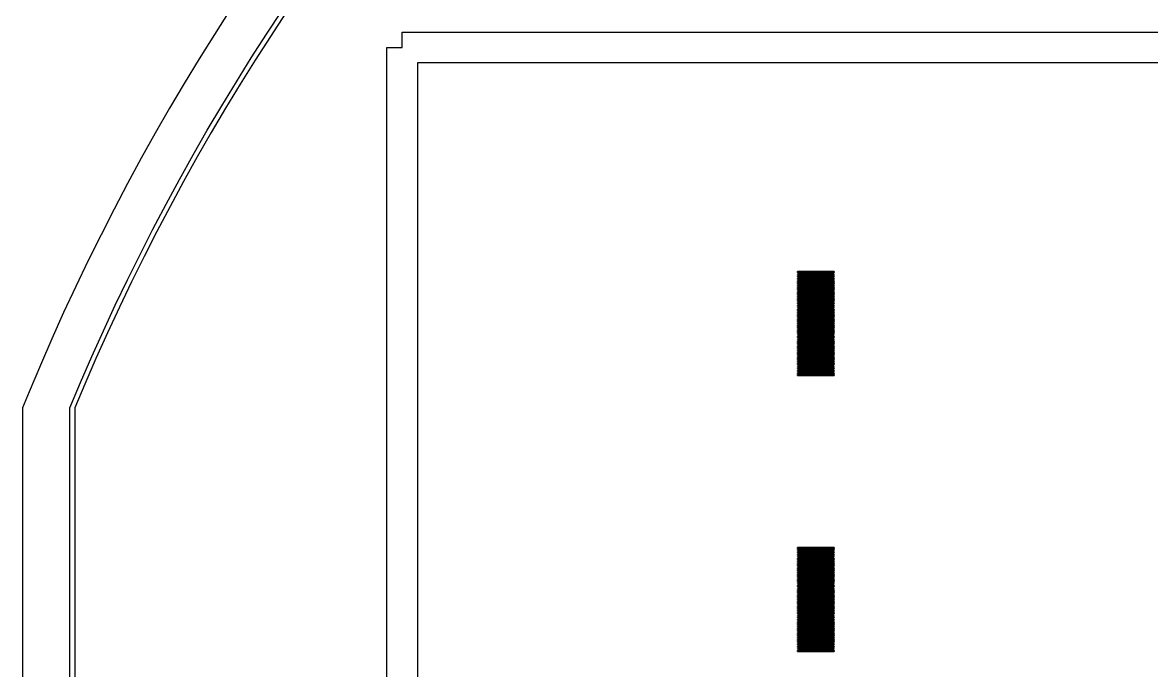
# Model space of a CAD drawing. Extents: x -17 to 130, y -40 to 112.
# Drawn here: x -16.89 to 19.95, y 56.19 to 77.31 of the extents above; entities that cross this region are included whole.
import ezdxf

# ---------------------------------------------------------------- set-up
doc = ezdxf.new("R2010")
doc.units = 0

msp = doc.modelspace()

# ---------------------------------------------------------------- linework, layer by layer
for p, q in [((-10.1242, 77.7174), (-10.6313, 76.9273)), ((-8.92972, 76.9403), (-8.42258, 77.7094)), ((-8.29785, 77.6261), (-8.80399, 76.8585)), ((-4.5, 76.5), (-4.5, 77)), ((-4.5, 77), (112.5, 77)), ((-10.6313, 76.9273), (-11.1287, 76.1311)), ((-9.42737, 76.1649), (-8.92972, 76.9403)), ((-8.80399, 76.8585), (-9.30064, 76.0847)), ((-5, -4.5), (-5, 76.5)), ((-5, 76.5), (-4.5, 76.5)), ((-11.1287, 76.1311), (-11.6162, 75.3289)), ((-9.91548, 75.3836), (-9.42737, 76.1649)), ((-9.30064, 76.0847), (-9.78778, 75.3049)), ((112, 76), (-4, 76)), ((-4, 76), (-4, -4)), ((-11.6162, 75.3289), (-12.0939, 74.5207)), ((-10.394, 74.5963), (-9.91548, 75.3836)), ((-9.78778, 75.3049), (-10.2653, 74.5191)), ((-12.0939, 74.5207), (-12.5616, 73.7067)), ((-10.8628, 73.8031), (-10.394, 74.5963)), ((-10.2653, 74.5191), (-10.7332, 73.7276)), ((-12.5616, 73.7067), (-13.0194, 72.8871)), ((-11.3218, 73.0043), (-10.8628, 73.8031)), ((-10.7332, 73.7276), (-11.1913, 72.9304)), ((-11.771, 72.1999), (-11.3218, 73.0043)), ((-13.0194, 72.8871), (-13.467, 72.0618)), ((-11.1913, 72.9304), (-11.6395, 72.1276)), ((-13.467, 72.0618), (-13.9044, 71.2312)), ((-12.2102, 71.3901), (-11.771, 72.1999)), ((-11.6395, 72.1276), (-12.0779, 71.3194)), ((-13.9044, 71.2312), (-14.3316, 70.3953)), ((-12.6395, 70.5749), (-12.2102, 71.3901)), ((-12.0779, 71.3194), (-12.5064, 70.5059)), ((-14.3316, 70.3953), (-14.7486, 69.5541)), ((-13.0588, 69.7546), (-12.6395, 70.5749)), ((-12.5064, 70.5059), (-12.9248, 69.6871)), ((-13.468, 68.9291), (-13.0588, 69.7546)), ((-12.9248, 69.6871), (-13.3332, 68.8633)), ((-14.7486, 69.5541), (-15.1552, 68.708)), ((-13.867, 68.0987), (-13.468, 68.9291)), ((8.40001, 69.195), (8.40001, 69.205)), ((8.40001, 69.205), (9.59999, 69.205)), ((9.59999, 69.195), (8.40001, 69.195)), ((8.40001, 69.155), (8.40001, 69.165)), ((8.40001, 69.165), (9.59999, 69.165)), ((9.59999, 69.155), (8.40001, 69.155)), ((8.40001, 69.115), (8.40001, 69.125)), ((8.40001, 69.125), (9.59999, 69.125)), ((9.59999, 69.115), (8.40001, 69.115)), ((8.40001, 69.075), (8.40001, 69.085)), ((8.40001, 69.085), (9.59999, 69.085)), ((9.59999, 69.075), (8.40001, 69.075)), ((8.40001, 69.035), (8.40001, 69.045)), ((8.40001, 69.045), (9.59999, 69.045)), ((9.59999, 69.035), (8.40001, 69.035)), ((8.40001, 68.995), (8.40001, 69.005)), ((8.40001, 69.005), (9.59999, 69.005)), ((9.59999, 68.995), (8.40001, 68.995)), ((8.40001, 68.955), (8.40001, 68.965)), ((8.40001, 68.965), (9.59999, 68.965)), ((9.59999, 68.955), (8.40001, 68.955)), ((8.40001, 68.915), (8.40001, 68.925)), ((8.40001, 68.925), (9.59999, 68.925)), ((9.59999, 68.915), (8.40001, 68.915)), ((9.59999, 69.205), (9.59999, 69.195)), ((9.59999, 69.165), (9.59999, 69.155)), ((9.59999, 69.125), (9.59999, 69.115)), ((9.59999, 69.085), (9.59999, 69.075)), ((9.59999, 69.045), (9.59999, 69.035)), ((9.59999, 69.005), (9.59999, 68.995)), ((9.59999, 68.965), (9.59999, 68.955)), ((9.59999, 68.925), (9.59999, 68.915)), ((-15.1552, 68.708), (-15.5513, 67.8569)), ((-13.3332, 68.8633), (-13.7314, 68.0346)), ((8.40001, 68.875), (8.40001, 68.885)), ((8.40001, 68.885), (9.59999, 68.885)), ((9.59999, 68.875), (8.40001, 68.875)), ((8.40001, 68.835), (8.40001, 68.845)), ((8.40001, 68.845), (9.59999, 68.845)), ((9.59999, 68.835), (8.40001, 68.835)), ((8.40001, 68.795), (8.40001, 68.805)), ((8.40001, 68.805), (9.59999, 68.805)), ((9.59999, 68.795), (8.40001, 68.795)), ((8.40001, 68.755), (8.40001, 68.765)), ((8.40001, 68.765), (9.59999, 68.765)), ((9.59999, 68.755), (8.40001, 68.755)), ((8.40001, 68.715), (8.40001, 68.725)), ((8.40001, 68.725), (9.59999, 68.725)), ((9.59999, 68.715), (8.40001, 68.715)), ((8.40001, 68.675), (8.40001, 68.685)), ((8.40001, 68.685), (9.59999, 68.685)), ((9.59999, 68.675), (8.40001, 68.675)), ((8.40001, 68.635), (8.40001, 68.645)), ((8.40001, 68.645), (9.59999, 68.645)), ((9.59999, 68.635), (8.40001, 68.635)), ((8.40001, 68.595), (8.40001, 68.605)), ((8.40001, 68.605), (9.59999, 68.605)), ((9.59999, 68.595), (8.40001, 68.595)), ((8.40001, 68.555), (8.40001, 68.565)), ((8.40001, 68.565), (9.59999, 68.565)), ((9.59999, 68.555), (8.40001, 68.555)), ((8.40001, 68.515), (8.40001, 68.525)), ((8.40001, 68.525), (9.59999, 68.525)), ((9.59999, 68.885), (9.59999, 68.875)), ((9.59999, 68.845), (9.59999, 68.835)), ((9.59999, 68.805), (9.59999, 68.795)), ((9.59999, 68.765), (9.59999, 68.755)), ((9.59999, 68.725), (9.59999, 68.715)), ((9.59999, 68.685), (9.59999, 68.675)), ((9.59999, 68.645), (9.59999, 68.635)), ((9.59999, 68.605), (9.59999, 68.595)), ((9.59999, 68.565), (9.59999, 68.555)), ((9.59999, 68.525), (9.59999, 68.515)), ((9.59999, 68.515), (8.40001, 68.515)), ((8.40001, 68.475), (8.40001, 68.485)), ((8.40001, 68.485), (9.59999, 68.485)), ((9.59999, 68.475), (8.40001, 68.475)), ((8.40001, 68.435), (8.40001, 68.445)), ((8.40001, 68.445), (9.59999, 68.445)), ((9.59999, 68.435), (8.40001, 68.435)), ((8.40001, 68.395), (8.40001, 68.405)), ((8.40001, 68.405), (9.59999, 68.405)), ((9.59999, 68.395), (8.40001, 68.395)), ((8.40001, 68.355), (8.40001, 68.365)), ((8.40001, 68.365), (9.59999, 68.365)), ((9.59999, 68.355), (8.40001, 68.355)), ((8.40001, 68.315), (8.40001, 68.325)), ((8.40001, 68.325), (9.59999, 68.325)), ((9.59999, 68.315), (8.40001, 68.315)), ((8.40001, 68.275), (8.40001, 68.285)), ((8.40001, 68.285), (9.59999, 68.285)), ((9.59999, 68.275), (8.40001, 68.275)), ((8.40001, 68.235), (8.40001, 68.245)), ((8.40001, 68.245), (9.59999, 68.245)), ((9.59999, 68.235), (8.40001, 68.235)), ((8.40001, 68.195), (8.40001, 68.205)), ((8.40001, 68.205), (9.59999, 68.205)), ((9.59999, 68.195), (8.40001, 68.195)), ((8.40001, 68.155), (8.40001, 68.165)), ((8.40001, 68.165), (9.59999, 68.165)), ((9.59999, 68.485), (9.59999, 68.475)), ((9.59999, 68.445), (9.59999, 68.435)), ((9.59999, 68.405), (9.59999, 68.395)), ((9.59999, 68.365), (9.59999, 68.355)), ((9.59999, 68.325), (9.59999, 68.315)), ((9.59999, 68.285), (9.59999, 68.275)), ((9.59999, 68.245), (9.59999, 68.235)), ((9.59999, 68.205), (9.59999, 68.195)), ((9.59999, 68.165), (9.59999, 68.155)), ((-15.5513, 67.8569), (-15.937, 67.001)), ((-14.2558, 67.2634), (-13.867, 68.0987)), ((-13.7314, 68.0346), (-14.1194, 67.201)), ((9.59999, 68.155), (8.40001, 68.155)), ((8.40001, 68.115), (8.40001, 68.125)), ((8.40001, 68.125), (9.59999, 68.125)), ((9.59999, 68.115), (8.40001, 68.115)), ((8.40001, 68.075), (8.40001, 68.085)), ((8.40001, 68.085), (9.59999, 68.085)), ((9.59999, 68.075), (8.40001, 68.075)), ((8.40001, 68.035), (8.40001, 68.045)), ((8.40001, 68.045), (9.59999, 68.045)), ((9.59999, 68.035), (8.40001, 68.035)), ((8.40001, 67.995), (8.40001, 68.005)), ((8.40001, 68.005), (9.59999, 68.005)), ((9.59999, 67.995), (8.40001, 67.995)), ((8.40001, 67.955), (8.40001, 67.965)), ((8.40001, 67.965), (9.59999, 67.965)), ((9.59999, 67.955), (8.40001, 67.955)), ((8.40001, 67.915), (8.40001, 67.925)), ((8.40001, 67.925), (9.59999, 67.925)), ((9.59999, 67.915), (8.40001, 67.915)), ((8.40001, 67.875), (8.40001, 67.885)), ((8.40001, 67.885), (9.59999, 67.885)), ((9.59999, 67.875), (8.40001, 67.875)), ((8.40001, 67.835), (8.40001, 67.845)), ((8.40001, 67.845), (9.59999, 67.845)), ((9.59999, 67.835), (8.40001, 67.835)), ((8.40001, 67.795), (8.40001, 67.805)), ((8.40001, 67.805), (9.59999, 67.805)), ((9.59999, 67.795), (8.40001, 67.795)), ((9.59999, 68.125), (9.59999, 68.115)), ((9.59999, 68.085), (9.59999, 68.075)), ((9.59999, 68.045), (9.59999, 68.035)), ((9.59999, 68.005), (9.59999, 67.995)), ((9.59999, 67.965), (9.59999, 67.955)), ((9.59999, 67.925), (9.59999, 67.915)), ((9.59999, 67.885), (9.59999, 67.875)), ((9.59999, 67.845), (9.59999, 67.835)), ((9.59999, 67.805), (9.59999, 67.795)), ((8.40001, 67.755), (8.40001, 67.765)), ((8.40001, 67.765), (9.59999, 67.765)), ((9.59999, 67.755), (8.40001, 67.755)), ((8.40001, 67.715), (8.40001, 67.725)), ((8.40001, 67.725), (9.59999, 67.725)), ((9.59999, 67.715), (8.40001, 67.715)), ((8.40001, 67.675), (8.40001, 67.685)), ((8.40001, 67.685), (9.59999, 67.685)), ((9.59999, 67.675), (8.40001, 67.675)), ((8.40001, 67.635), (8.40001, 67.645)), ((8.40001, 67.645), (9.59999, 67.645)), ((9.59999, 67.635), (8.40001, 67.635)), ((8.40001, 67.595), (8.40001, 67.605)), ((8.40001, 67.605), (9.59999, 67.605)), ((9.59999, 67.595), (8.40001, 67.595)), ((8.40001, 67.555), (8.40001, 67.565)), ((8.40001, 67.565), (9.59999, 67.565)), ((9.59999, 67.555), (8.40001, 67.555)), ((8.40001, 67.515), (8.40001, 67.525)), ((8.40001, 67.525), (9.59999, 67.525)), ((9.59999, 67.515), (8.40001, 67.515)), ((8.40001, 67.475), (8.40001, 67.485)), ((8.40001, 67.485), (9.59999, 67.485)), ((9.59999, 67.475), (8.40001, 67.475)), ((8.40001, 67.435), (8.40001, 67.445)), ((8.40001, 67.445), (9.59999, 67.445)), ((9.59999, 67.435), (8.40001, 67.435)), ((9.59999, 67.765), (9.59999, 67.755)), ((9.59999, 67.725), (9.59999, 67.715)), ((9.59999, 67.685), (9.59999, 67.675)), ((9.59999, 67.645), (9.59999, 67.635)), ((9.59999, 67.605), (9.59999, 67.595)), ((9.59999, 67.565), (9.59999, 67.555)), ((9.59999, 67.525), (9.59999, 67.515)), ((9.59999, 67.485), (9.59999, 67.475)), ((9.59999, 67.445), (9.59999, 67.435)), ((-14.6343, 66.4235), (-14.2558, 67.2634)), ((-14.1194, 67.201), (-14.4972, 66.3627)), ((8.40001, 67.395), (8.40001, 67.405)), ((8.40001, 67.405), (9.59999, 67.405)), ((9.59999, 67.395), (8.40001, 67.395)), ((8.40001, 67.355), (8.40001, 67.365)), ((8.40001, 67.365), (9.59999, 67.365)), ((9.59999, 67.355), (8.40001, 67.355)), ((8.40001, 67.315), (8.40001, 67.325)), ((8.40001, 67.325), (9.59999, 67.325)), ((9.59999, 67.315), (8.40001, 67.315)), ((8.40001, 67.275), (8.40001, 67.285)), ((8.40001, 67.285), (9.59999, 67.285)), ((9.59999, 67.275), (8.40001, 67.275)), ((8.40001, 67.235), (8.40001, 67.245)), ((8.40001, 67.245), (9.59999, 67.245)), ((9.59999, 67.235), (8.40001, 67.235)), ((8.40001, 67.195), (8.40001, 67.205)), ((8.40001, 67.205), (9.59999, 67.205)), ((9.59999, 67.195), (8.40001, 67.195)), ((8.40001, 67.155), (8.40001, 67.165)), ((8.40001, 67.165), (9.59999, 67.165)), ((9.59999, 67.155), (8.40001, 67.155)), ((8.40001, 67.115), (8.40001, 67.125)), ((8.40001, 67.125), (9.59999, 67.125)), ((9.59999, 67.115), (8.40001, 67.115)), ((8.40001, 67.075), (8.40001, 67.085)), ((8.40001, 67.085), (9.59999, 67.085)), ((9.59999, 67.075), (8.40001, 67.075)), ((9.59999, 67.405), (9.59999, 67.395)), ((9.59999, 67.365), (9.59999, 67.355)), ((9.59999, 67.325), (9.59999, 67.315)), ((9.59999, 67.285), (9.59999, 67.275)), ((9.59999, 67.245), (9.59999, 67.235)), ((9.59999, 67.205), (9.59999, 67.195)), ((9.59999, 67.165), (9.59999, 67.155)), ((9.59999, 67.125), (9.59999, 67.115)), ((9.59999, 67.085), (9.59999, 67.075)), ((-15.937, 67.001), (-16.3122, 66.1404)), ((8.40001, 67.035), (8.40001, 67.045)), ((8.40001, 67.045), (9.59999, 67.045)), ((9.59999, 67.035), (8.40001, 67.035)), ((8.40001, 66.995), (8.40001, 67.005)), ((8.40001, 67.005), (9.59999, 67.005)), ((9.59999, 66.995), (8.40001, 66.995)), ((8.40001, 66.955), (8.40001, 66.965)), ((8.40001, 66.965), (9.59999, 66.965)), ((9.59999, 66.955), (8.40001, 66.955)), ((8.40001, 66.915), (8.40001, 66.925)), ((8.40001, 66.925), (9.59999, 66.925)), ((9.59999, 66.915), (8.40001, 66.915)), ((8.40001, 66.875), (8.40001, 66.885)), ((8.40001, 66.885), (9.59999, 66.885)), ((9.59999, 66.875), (8.40001, 66.875)), ((8.40001, 66.835), (8.40001, 66.845)), ((8.40001, 66.845), (9.59999, 66.845)), ((9.59999, 66.835), (8.40001, 66.835)), ((8.40001, 66.795), (8.40001, 66.805)), ((8.40001, 66.805), (9.59999, 66.805)), ((9.59999, 66.795), (8.40001, 66.795)), ((8.40001, 66.755), (8.40001, 66.765)), ((8.40001, 66.765), (9.59999, 66.765)), ((9.59999, 66.755), (8.40001, 66.755)), ((8.40001, 66.715), (8.40001, 66.725)), ((8.40001, 66.725), (9.59999, 66.725)), ((9.59999, 66.715), (8.40001, 66.715)), ((8.40001, 66.675), (8.40001, 66.685)), ((8.40001, 66.685), (9.59999, 66.685)), ((9.59999, 67.045), (9.59999, 67.035)), ((9.59999, 67.005), (9.59999, 66.995)), ((9.59999, 66.965), (9.59999, 66.955)), ((9.59999, 66.925), (9.59999, 66.915)), ((9.59999, 66.885), (9.59999, 66.875)), ((9.59999, 66.845), (9.59999, 66.835)), ((9.59999, 66.805), (9.59999, 66.795)), ((9.59999, 66.765), (9.59999, 66.755)), ((9.59999, 66.725), (9.59999, 66.715)), ((9.59999, 66.685), (9.59999, 66.675)), ((-15.0025, 65.5789), (-14.6343, 66.4235)), ((-14.4972, 66.3627), (-14.8646, 65.5199)), ((9.59999, 66.675), (8.40001, 66.675)), ((8.40001, 66.635), (8.40001, 66.645)), ((8.40001, 66.645), (9.59999, 66.645)), ((9.59999, 66.635), (8.40001, 66.635)), ((8.40001, 66.595), (8.40001, 66.605)), ((8.40001, 66.605), (9.59999, 66.605)), ((9.59999, 66.595), (8.40001, 66.595)), ((8.40001, 66.555), (8.40001, 66.565)), ((8.40001, 66.565), (9.59999, 66.565)), ((9.59999, 66.555), (8.40001, 66.555)), ((8.40001, 66.515), (8.40001, 66.525)), ((8.40001, 66.525), (9.59999, 66.525)), ((9.59999, 66.515), (8.40001, 66.515)), ((8.40001, 66.475), (8.40001, 66.485)), ((8.40001, 66.485), (9.59999, 66.485)), ((9.59999, 66.475), (8.40001, 66.475)), ((8.40001, 66.435), (8.40001, 66.445)), ((8.40001, 66.445), (9.59999, 66.445)), ((9.59999, 66.435), (8.40001, 66.435)), ((8.40001, 66.395), (8.40001, 66.405)), ((8.40001, 66.405), (9.59999, 66.405)), ((9.59999, 66.395), (8.40001, 66.395)), ((8.40001, 66.355), (8.40001, 66.365)), ((8.40001, 66.365), (9.59999, 66.365)), ((9.59999, 66.355), (8.40001, 66.355)), ((8.40001, 66.315), (8.40001, 66.325)), ((8.40001, 66.325), (9.59999, 66.325)), ((9.59999, 66.315), (8.40001, 66.315)), ((9.59999, 66.645), (9.59999, 66.635)), ((9.59999, 66.605), (9.59999, 66.595)), ((9.59999, 66.565), (9.59999, 66.555)), ((9.59999, 66.525), (9.59999, 66.515)), ((9.59999, 66.485), (9.59999, 66.475)), ((9.59999, 66.445), (9.59999, 66.435)), ((9.59999, 66.405), (9.59999, 66.395)), ((9.59999, 66.365), (9.59999, 66.355)), ((9.59999, 66.325), (9.59999, 66.315)), ((-16.3122, 66.1404), (-16.6768, 65.2753)), ((8.40001, 66.275), (8.40001, 66.285)), ((8.40001, 66.285), (9.59999, 66.285)), ((9.59999, 66.275), (8.40001, 66.275)), ((8.40001, 66.235), (8.40001, 66.245)), ((8.40001, 66.245), (9.59999, 66.245)), ((9.59999, 66.235), (8.40001, 66.235)), ((8.40001, 66.195), (8.40001, 66.205)), ((8.40001, 66.205), (9.59999, 66.205)), ((9.59999, 66.195), (8.40001, 66.195)), ((8.40001, 66.155), (8.40001, 66.165)), ((8.40001, 66.165), (9.59999, 66.165)), ((9.59999, 66.155), (8.40001, 66.155)), ((8.40001, 66.115), (8.40001, 66.125)), ((8.40001, 66.125), (9.59999, 66.125)), ((9.59999, 66.115), (8.40001, 66.115)), ((8.40001, 66.075), (8.40001, 66.085)), ((8.40001, 66.085), (9.59999, 66.085)), ((9.59999, 66.075), (8.40001, 66.075)), ((8.40001, 66.035), (8.40001, 66.045)), ((8.40001, 66.045), (9.59999, 66.045)), ((9.59999, 66.035), (8.40001, 66.035)), ((8.40001, 65.995), (8.40001, 66.005)), ((8.40001, 66.005), (9.59999, 66.005)), ((9.59999, 65.995), (8.40001, 65.995)), ((8.40001, 65.955), (8.40001, 65.965)), ((8.40001, 65.965), (9.59999, 65.965)), ((9.59999, 65.955), (8.40001, 65.955)), ((9.59999, 66.285), (9.59999, 66.275)), ((9.59999, 66.245), (9.59999, 66.235)), ((9.59999, 66.205), (9.59999, 66.195)), ((9.59999, 66.165), (9.59999, 66.155)), ((9.59999, 66.125), (9.59999, 66.115)), ((9.59999, 66.085), (9.59999, 66.075)), ((9.59999, 66.045), (9.59999, 66.035)), ((9.59999, 66.005), (9.59999, 65.995)), ((9.59999, 65.965), (9.59999, 65.955)), ((-15.3519, 64.7497), (-15.0025, 65.5789)), ((8.40001, 65.915), (8.40001, 65.925)), ((8.40001, 65.925), (9.59999, 65.925)), ((9.59999, 65.915), (8.40001, 65.915)), ((8.40001, 65.875), (8.40001, 65.885)), ((8.40001, 65.885), (9.59999, 65.885)), ((9.59999, 65.875), (8.40001, 65.875)), ((8.40001, 65.835), (8.40001, 65.845)), ((8.40001, 65.845), (9.59999, 65.845)), ((9.59999, 65.835), (8.40001, 65.835)), ((8.40001, 65.795), (8.40001, 65.805)), ((8.40001, 65.805), (9.59999, 65.805)), ((9.59999, 65.795), (8.40001, 65.795)), ((9.59999, 65.925), (9.59999, 65.915)), ((9.59999, 65.885), (9.59999, 65.875)), ((9.59999, 65.845), (9.59999, 65.835)), ((9.59999, 65.805), (9.59999, 65.795)), ((-16.6768, 65.2753), (-16.8921, 64.7463)), ((-14.8646, 65.5199), (-15.1895, 64.7488)), ((-16.8921, 64.7463), (-16.8921, 7.25366)), ((-15.3519, 7.25034), (-15.3519, 64.7497)), ((-15.1895, 64.7488), (-15.1895, 7.25121)), ((8.40001, 60.195), (8.40001, 60.205)), ((8.40001, 60.205), (9.59999, 60.205)), ((9.59999, 60.195), (8.40001, 60.195)), ((8.40001, 60.155), (8.40001, 60.165)), ((8.40001, 60.165), (9.59999, 60.165)), ((9.59999, 60.155), (8.40001, 60.155)), ((8.40001, 60.115), (8.40001, 60.125)), ((8.40001, 60.125), (9.59999, 60.125)), ((9.59999, 60.115), (8.40001, 60.115)), ((8.40001, 60.075), (8.40001, 60.085)), ((8.40001, 60.085), (9.59999, 60.085)), ((9.59999, 60.075), (8.40001, 60.075)), ((9.59999, 60.205), (9.59999, 60.195)), ((9.59999, 60.165), (9.59999, 60.155)), ((9.59999, 60.125), (9.59999, 60.115)), ((9.59999, 60.085), (9.59999, 60.075)), ((8.40001, 60.035), (8.40001, 60.045)), ((8.40001, 60.045), (9.59999, 60.045)), ((9.59999, 60.035), (8.40001, 60.035)), ((8.40001, 59.995), (8.40001, 60.005)), ((8.40001, 60.005), (9.59999, 60.005)), ((9.59999, 59.995), (8.40001, 59.995)), ((8.40001, 59.955), (8.40001, 59.965)), ((8.40001, 59.965), (9.59999, 59.965)), ((9.59999, 59.955), (8.40001, 59.955)), ((8.40001, 59.915), (8.40001, 59.925)), ((8.40001, 59.925), (9.59999, 59.925)), ((9.59999, 59.915), (8.40001, 59.915)), ((8.40001, 59.875), (8.40001, 59.885)), ((8.40001, 59.885), (9.59999, 59.885)), ((9.59999, 59.875), (8.40001, 59.875)), ((8.40001, 59.835), (8.40001, 59.845)), ((8.40001, 59.845), (9.59999, 59.845)), ((9.59999, 59.835), (8.40001, 59.835)), ((8.40001, 59.795), (8.40001, 59.805)), ((8.40001, 59.805), (9.59999, 59.805)), ((9.59999, 59.795), (8.40001, 59.795)), ((8.40001, 59.755), (8.40001, 59.765)), ((8.40001, 59.765), (9.59999, 59.765)), ((9.59999, 59.755), (8.40001, 59.755)), ((8.40001, 59.715), (8.40001, 59.725)), ((8.40001, 59.725), (9.59999, 59.725)), ((9.59999, 59.715), (8.40001, 59.715)), ((8.40001, 59.675), (8.40001, 59.685)), ((8.40001, 59.685), (9.59999, 59.685)), ((9.59999, 60.045), (9.59999, 60.035)), ((9.59999, 60.005), (9.59999, 59.995)), ((9.59999, 59.965), (9.59999, 59.955)), ((9.59999, 59.925), (9.59999, 59.915)), ((9.59999, 59.885), (9.59999, 59.875)), ((9.59999, 59.845), (9.59999, 59.835)), ((9.59999, 59.805), (9.59999, 59.795)), ((9.59999, 59.765), (9.59999, 59.755)), ((9.59999, 59.725), (9.59999, 59.715)), ((9.59999, 59.685), (9.59999, 59.675)), ((9.59999, 59.675), (8.40001, 59.675)), ((8.40001, 59.635), (8.40001, 59.645)), ((8.40001, 59.645), (9.59999, 59.645)), ((9.59999, 59.635), (8.40001, 59.635)), ((8.40001, 59.595), (8.40001, 59.605)), ((8.40001, 59.605), (9.59999, 59.605)), ((9.59999, 59.595), (8.40001, 59.595)), ((8.40001, 59.555), (8.40001, 59.565)), ((8.40001, 59.565), (9.59999, 59.565)), ((9.59999, 59.555), (8.40001, 59.555)), ((8.40001, 59.515), (8.40001, 59.525)), ((8.40001, 59.525), (9.59999, 59.525)), ((9.59999, 59.515), (8.40001, 59.515)), ((8.40001, 59.475), (8.40001, 59.485)), ((8.40001, 59.485), (9.59999, 59.485)), ((9.59999, 59.475), (8.40001, 59.475)), ((8.40001, 59.435), (8.40001, 59.445)), ((8.40001, 59.445), (9.59999, 59.445)), ((9.59999, 59.435), (8.40001, 59.435)), ((8.40001, 59.395), (8.40001, 59.405)), ((8.40001, 59.405), (9.59999, 59.405)), ((9.59999, 59.395), (8.40001, 59.395)), ((8.40001, 59.355), (8.40001, 59.365)), ((8.40001, 59.365), (9.59999, 59.365)), ((9.59999, 59.355), (8.40001, 59.355)), ((8.40001, 59.315), (8.40001, 59.325)), ((8.40001, 59.325), (9.59999, 59.325)), ((9.59999, 59.315), (8.40001, 59.315)), ((9.59999, 59.645), (9.59999, 59.635)), ((9.59999, 59.605), (9.59999, 59.595)), ((9.59999, 59.565), (9.59999, 59.555)), ((9.59999, 59.525), (9.59999, 59.515)), ((9.59999, 59.485), (9.59999, 59.475)), ((9.59999, 59.445), (9.59999, 59.435)), ((9.59999, 59.405), (9.59999, 59.395)), ((9.59999, 59.365), (9.59999, 59.355)), ((9.59999, 59.325), (9.59999, 59.315)), ((8.40001, 59.275), (8.40001, 59.285)), ((8.40001, 59.285), (9.59999, 59.285)), ((9.59999, 59.275), (8.40001, 59.275)), ((8.40001, 59.235), (8.40001, 59.245)), ((8.40001, 59.245), (9.59999, 59.245)), ((9.59999, 59.235), (8.40001, 59.235)), ((8.40001, 59.195), (8.40001, 59.205)), ((8.40001, 59.205), (9.59999, 59.205)), ((9.59999, 59.195), (8.40001, 59.195)), ((8.40001, 59.155), (8.40001, 59.165)), ((8.40001, 59.165), (9.59999, 59.165)), ((9.59999, 59.155), (8.40001, 59.155)), ((8.40001, 59.115), (8.40001, 59.125)), ((8.40001, 59.125), (9.59999, 59.125)), ((9.59999, 59.115), (8.40001, 59.115)), ((8.40001, 59.075), (8.40001, 59.085)), ((8.40001, 59.085), (9.59999, 59.085)), ((9.59999, 59.075), (8.40001, 59.075)), ((8.40001, 59.035), (8.40001, 59.045)), ((8.40001, 59.045), (9.59999, 59.045)), ((9.59999, 59.035), (8.40001, 59.035)), ((8.40001, 58.995), (8.40001, 59.005)), ((8.40001, 59.005), (9.59999, 59.005)), ((9.59999, 58.995), (8.40001, 58.995)), ((8.40001, 58.955), (8.40001, 58.965)), ((8.40001, 58.965), (9.59999, 58.965)), ((9.59999, 58.955), (8.40001, 58.955)), ((9.59999, 59.285), (9.59999, 59.275)), ((9.59999, 59.245), (9.59999, 59.235)), ((9.59999, 59.205), (9.59999, 59.195)), ((9.59999, 59.165), (9.59999, 59.155)), ((9.59999, 59.125), (9.59999, 59.115)), ((9.59999, 59.085), (9.59999, 59.075)), ((9.59999, 59.045), (9.59999, 59.035)), ((9.59999, 59.005), (9.59999, 58.995)), ((9.59999, 58.965), (9.59999, 58.955)), ((8.40001, 58.915), (8.40001, 58.925)), ((8.40001, 58.925), (9.59999, 58.925)), ((9.59999, 58.915), (8.40001, 58.915)), ((8.40001, 58.875), (8.40001, 58.885)), ((8.40001, 58.885), (9.59999, 58.885)), ((9.59999, 58.875), (8.40001, 58.875)), ((8.40001, 58.835), (8.40001, 58.845)), ((8.40001, 58.845), (9.59999, 58.845)), ((9.59999, 58.835), (8.40001, 58.835)), ((8.40001, 58.795), (8.40001, 58.805)), ((8.40001, 58.805), (9.59999, 58.805)), ((9.59999, 58.795), (8.40001, 58.795)), ((8.40001, 58.755), (8.40001, 58.765)), ((8.40001, 58.765), (9.59999, 58.765)), ((9.59999, 58.755), (8.40001, 58.755)), ((8.40001, 58.715), (8.40001, 58.725)), ((8.40001, 58.725), (9.59999, 58.725)), ((9.59999, 58.715), (8.40001, 58.715)), ((8.40001, 58.675), (8.40001, 58.685)), ((8.40001, 58.685), (9.59999, 58.685)), ((9.59999, 58.675), (8.40001, 58.675)), ((8.40001, 58.635), (8.40001, 58.645)), ((8.40001, 58.645), (9.59999, 58.645)), ((9.59999, 58.635), (8.40001, 58.635)), ((8.40001, 58.595), (8.40001, 58.605)), ((8.40001, 58.605), (9.59999, 58.605)), ((9.59999, 58.595), (8.40001, 58.595)), ((9.59999, 58.925), (9.59999, 58.915)), ((9.59999, 58.885), (9.59999, 58.875)), ((9.59999, 58.845), (9.59999, 58.835)), ((9.59999, 58.805), (9.59999, 58.795)), ((9.59999, 58.765), (9.59999, 58.755)), ((9.59999, 58.725), (9.59999, 58.715)), ((9.59999, 58.685), (9.59999, 58.675)), ((9.59999, 58.645), (9.59999, 58.635)), ((9.59999, 58.605), (9.59999, 58.595)), ((8.40001, 58.555), (8.40001, 58.565)), ((8.40001, 58.565), (9.59999, 58.565)), ((9.59999, 58.555), (8.40001, 58.555)), ((8.40001, 58.515), (8.40001, 58.525)), ((8.40001, 58.525), (9.59999, 58.525)), ((9.59999, 58.515), (8.40001, 58.515)), ((8.40001, 58.475), (8.40001, 58.485)), ((8.40001, 58.485), (9.59999, 58.485)), ((9.59999, 58.475), (8.40001, 58.475)), ((8.40001, 58.435), (8.40001, 58.445)), ((8.40001, 58.445), (9.59999, 58.445)), ((9.59999, 58.435), (8.40001, 58.435)), ((8.40001, 58.395), (8.40001, 58.405)), ((8.40001, 58.405), (9.59999, 58.405)), ((9.59999, 58.395), (8.40001, 58.395)), ((8.40001, 58.355), (8.40001, 58.365)), ((8.40001, 58.365), (9.59999, 58.365)), ((9.59999, 58.355), (8.40001, 58.355)), ((8.40001, 58.315), (8.40001, 58.325)), ((8.40001, 58.325), (9.59999, 58.325)), ((9.59999, 58.315), (8.40001, 58.315)), ((8.40001, 58.275), (8.40001, 58.285)), ((8.40001, 58.285), (9.59999, 58.285)), ((9.59999, 58.275), (8.40001, 58.275)), ((8.40001, 58.235), (8.40001, 58.245)), ((8.40001, 58.245), (9.59999, 58.245)), ((9.59999, 58.235), (8.40001, 58.235)), ((9.59999, 58.565), (9.59999, 58.555)), ((9.59999, 58.525), (9.59999, 58.515)), ((9.59999, 58.485), (9.59999, 58.475)), ((9.59999, 58.445), (9.59999, 58.435)), ((9.59999, 58.405), (9.59999, 58.395)), ((9.59999, 58.365), (9.59999, 58.355)), ((9.59999, 58.325), (9.59999, 58.315)), ((9.59999, 58.285), (9.59999, 58.275)), ((9.59999, 58.245), (9.59999, 58.235)), ((8.40001, 58.195), (8.40001, 58.205)), ((8.40001, 58.205), (9.59999, 58.205)), ((9.59999, 58.195), (8.40001, 58.195)), ((8.40001, 58.155), (8.40001, 58.165)), ((8.40001, 58.165), (9.59999, 58.165)), ((9.59999, 58.155), (8.40001, 58.155)), ((8.40001, 58.115), (8.40001, 58.125)), ((8.40001, 58.125), (9.59999, 58.125)), ((9.59999, 58.115), (8.40001, 58.115)), ((8.40001, 58.075), (8.40001, 58.085)), ((8.40001, 58.085), (9.59999, 58.085)), ((9.59999, 58.075), (8.40001, 58.075)), ((8.40001, 58.035), (8.40001, 58.045)), ((8.40001, 58.045), (9.59999, 58.045)), ((9.59999, 58.035), (8.40001, 58.035)), ((8.40001, 57.995), (8.40001, 58.005)), ((8.40001, 58.005), (9.59999, 58.005)), ((9.59999, 57.995), (8.40001, 57.995)), ((8.40001, 57.955), (8.40001, 57.965)), ((8.40001, 57.965), (9.59999, 57.965)), ((9.59999, 57.955), (8.40001, 57.955)), ((8.40001, 57.915), (8.40001, 57.925)), ((8.40001, 57.925), (9.59999, 57.925)), ((9.59999, 57.915), (8.40001, 57.915)), ((8.40001, 57.875), (8.40001, 57.885)), ((8.40001, 57.885), (9.59999, 57.885)), ((9.59999, 57.875), (8.40001, 57.875)), ((8.40001, 57.835), (8.40001, 57.845)), ((8.40001, 57.845), (9.59999, 57.845)), ((9.59999, 58.205), (9.59999, 58.195)), ((9.59999, 58.165), (9.59999, 58.155)), ((9.59999, 58.125), (9.59999, 58.115)), ((9.59999, 58.085), (9.59999, 58.075)), ((9.59999, 58.045), (9.59999, 58.035)), ((9.59999, 58.005), (9.59999, 57.995)), ((9.59999, 57.965), (9.59999, 57.955)), ((9.59999, 57.925), (9.59999, 57.915)), ((9.59999, 57.885), (9.59999, 57.875)), ((9.59999, 57.845), (9.59999, 57.835)), ((9.59999, 57.835), (8.40001, 57.835)), ((8.40001, 57.795), (8.40001, 57.805)), ((8.40001, 57.805), (9.59999, 57.805)), ((9.59999, 57.795), (8.40001, 57.795)), ((8.40001, 57.755), (8.40001, 57.765)), ((8.40001, 57.765), (9.59999, 57.765)), ((9.59999, 57.755), (8.40001, 57.755)), ((8.40001, 57.715), (8.40001, 57.725)), ((8.40001, 57.725), (9.59999, 57.725)), ((9.59999, 57.715), (8.40001, 57.715)), ((8.40001, 57.675), (8.40001, 57.685)), ((8.40001, 57.685), (9.59999, 57.685)), ((9.59999, 57.675), (8.40001, 57.675)), ((8.40001, 57.635), (8.40001, 57.645)), ((8.40001, 57.645), (9.59999, 57.645)), ((9.59999, 57.635), (8.40001, 57.635)), ((8.40001, 57.595), (8.40001, 57.605)), ((8.40001, 57.605), (9.59999, 57.605)), ((9.59999, 57.595), (8.40001, 57.595)), ((8.40001, 57.555), (8.40001, 57.565)), ((8.40001, 57.565), (9.59999, 57.565)), ((9.59999, 57.555), (8.40001, 57.555)), ((8.40001, 57.515), (8.40001, 57.525)), ((8.40001, 57.525), (9.59999, 57.525)), ((9.59999, 57.515), (8.40001, 57.515)), ((8.40001, 57.475), (8.40001, 57.485)), ((8.40001, 57.485), (9.59999, 57.485)), ((9.59999, 57.475), (8.40001, 57.475)), ((9.59999, 57.805), (9.59999, 57.795)), ((9.59999, 57.765), (9.59999, 57.755)), ((9.59999, 57.725), (9.59999, 57.715)), ((9.59999, 57.685), (9.59999, 57.675)), ((9.59999, 57.645), (9.59999, 57.635)), ((9.59999, 57.605), (9.59999, 57.595)), ((9.59999, 57.565), (9.59999, 57.555)), ((9.59999, 57.525), (9.59999, 57.515)), ((9.59999, 57.485), (9.59999, 57.475)), ((8.40001, 57.435), (8.40001, 57.445)), ((8.40001, 57.445), (9.59999, 57.445)), ((9.59999, 57.435), (8.40001, 57.435)), ((8.40001, 57.395), (8.40001, 57.405)), ((8.40001, 57.405), (9.59999, 57.405)), ((9.59999, 57.395), (8.40001, 57.395)), ((8.40001, 57.355), (8.40001, 57.365)), ((8.40001, 57.365), (9.59999, 57.365)), ((9.59999, 57.355), (8.40001, 57.355)), ((8.40001, 57.315), (8.40001, 57.325)), ((8.40001, 57.325), (9.59999, 57.325)), ((9.59999, 57.315), (8.40001, 57.315)), ((8.40001, 57.275), (8.40001, 57.285)), ((8.40001, 57.285), (9.59999, 57.285)), ((9.59999, 57.275), (8.40001, 57.275)), ((8.40001, 57.235), (8.40001, 57.245)), ((8.40001, 57.245), (9.59999, 57.245)), ((9.59999, 57.235), (8.40001, 57.235)), ((8.40001, 57.195), (8.40001, 57.205)), ((8.40001, 57.205), (9.59999, 57.205)), ((9.59999, 57.195), (8.40001, 57.195)), ((8.40001, 57.155), (8.40001, 57.165)), ((8.40001, 57.165), (9.59999, 57.165)), ((9.59999, 57.155), (8.40001, 57.155)), ((8.40001, 57.115), (8.40001, 57.125)), ((8.40001, 57.125), (9.59999, 57.125)), ((9.59999, 57.115), (8.40001, 57.115)), ((9.59999, 57.445), (9.59999, 57.435)), ((9.59999, 57.405), (9.59999, 57.395)), ((9.59999, 57.365), (9.59999, 57.355)), ((9.59999, 57.325), (9.59999, 57.315)), ((9.59999, 57.285), (9.59999, 57.275)), ((9.59999, 57.245), (9.59999, 57.235)), ((9.59999, 57.205), (9.59999, 57.195)), ((9.59999, 57.165), (9.59999, 57.155)), ((9.59999, 57.125), (9.59999, 57.115)), ((8.40001, 57.075), (8.40001, 57.085)), ((8.40001, 57.085), (9.59999, 57.085)), ((9.59999, 57.075), (8.40001, 57.075)), ((8.40001, 57.035), (8.40001, 57.045)), ((8.40001, 57.045), (9.59999, 57.045)), ((9.59999, 57.035), (8.40001, 57.035)), ((8.40001, 56.995), (8.40001, 57.005)), ((8.40001, 57.005), (9.59999, 57.005)), ((9.59999, 56.995), (8.40001, 56.995)), ((8.40001, 56.955), (8.40001, 56.965)), ((8.40001, 56.965), (9.59999, 56.965)), ((9.59999, 56.955), (8.40001, 56.955)), ((8.40001, 56.915), (8.40001, 56.925)), ((8.40001, 56.925), (9.59999, 56.925)), ((9.59999, 56.915), (8.40001, 56.915)), ((8.40001, 56.875), (8.40001, 56.885)), ((8.40001, 56.885), (9.59999, 56.885)), ((9.59999, 56.875), (8.40001, 56.875)), ((8.40001, 56.835), (8.40001, 56.845)), ((8.40001, 56.845), (9.59999, 56.845)), ((9.59999, 56.835), (8.40001, 56.835)), ((8.40001, 56.795), (8.40001, 56.805)), ((8.40001, 56.805), (9.59999, 56.805)), ((9.59999, 56.795), (8.40001, 56.795)), ((9.59999, 57.085), (9.59999, 57.075)), ((9.59999, 57.045), (9.59999, 57.035)), ((9.59999, 57.005), (9.59999, 56.995)), ((9.59999, 56.965), (9.59999, 56.955)), ((9.59999, 56.925), (9.59999, 56.915)), ((9.59999, 56.885), (9.59999, 56.875)), ((9.59999, 56.845), (9.59999, 56.835)), ((9.59999, 56.805), (9.59999, 56.795))]:
    msp.add_line(p, q)

doc.saveas('drawing.dxf')
